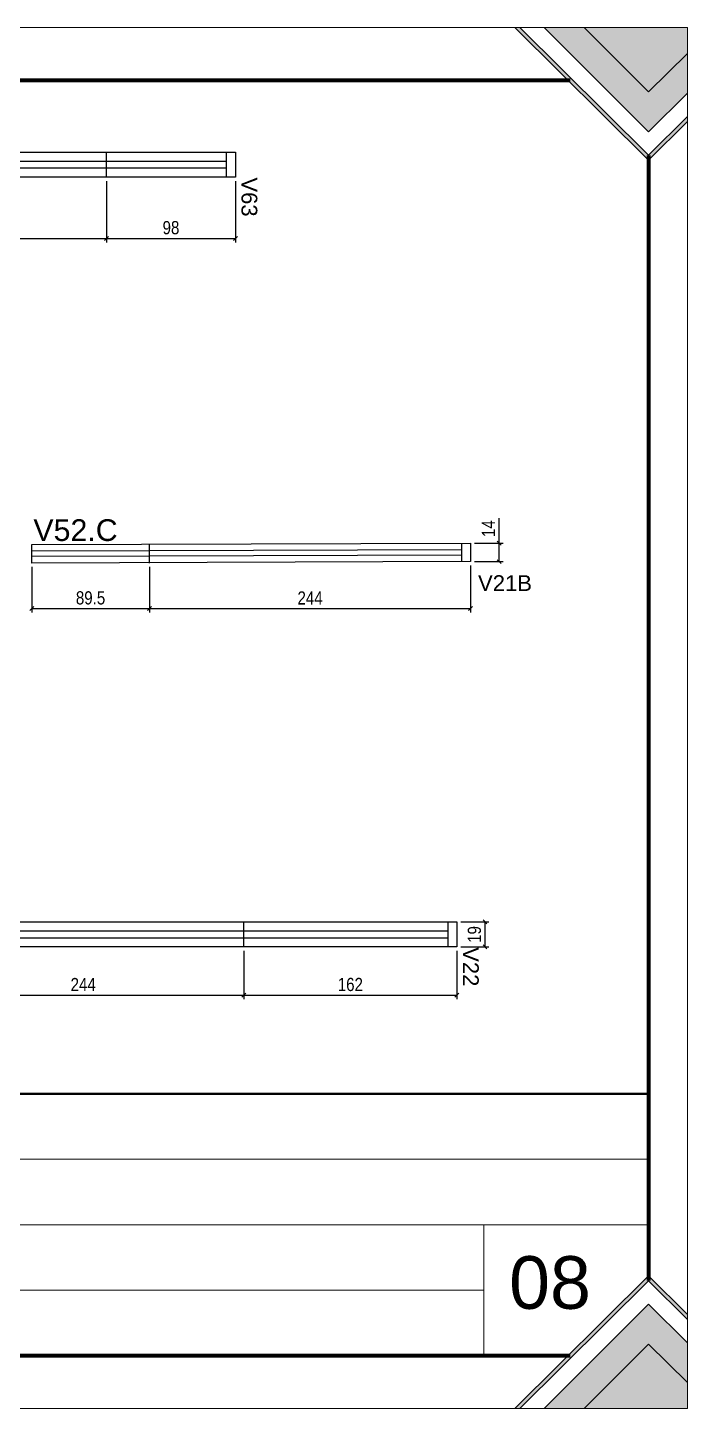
# Model space of a CAD drawing. Extents: x -1206 to 6684, y -2991 to 10691.
# Drawn here: x 5810 to 6311, y -691 to 359 of the extents above; entities that cross this region are included whole.
import ezdxf
from ezdxf.enums import TextEntityAlignment as Align

# ---------------------------------------------------------------- set-up
doc = ezdxf.new("R2010")
doc.units = 0
doc.linetypes.add('CONTINUO', pattern=[0])
doc.layers.get('0').update_dxf_attribs({"color": 50})
for name, color, linetype in [('5', 5, 'Continuous'), ('COTA', 241, 'Continuous'), ('NOMENCLATURA', 7, 'Continuous'), ('Painéis', 200, 'Continuous'), ('SARR_2.2x7', 40, 'Continuous'), ('SARR_EDITAR', 141, 'Continuous')]:
    doc.layers.add(name, color=color, linetype=linetype)
doc.layers.add('Folhas', color=255, linetype='Continuous', lineweight=9)
doc.styles.add('ARIAL', font='arial.ttf')
doc.styles.add('COTA TECNICA', font='techl___.ttf', dxfattribs={"height": 10})
doc.styles.add('COTA TECNICA-50', font='techl___.ttf', dxfattribs={"height": 10})
doc.styles.get("Standard").update_dxf_attribs({"font": 'arial.ttf'})
doc.dimstyles.new('COTA PAINEL-50', dxfattribs={"dimtxt": 10, "dimasz": 3, "dimexe": 3, "dimexo": 3, "dimgap": 3, "dimtad": 1, "dimdec": 1, "dimzin": 9, "dimdsep": 46, "dimtxsty": 'COTA TECNICA-50', "dimblk1": 'OBLIQUE', "dimblk2": 'OBLIQUE', "dimsah": 1, "dimcen": 0.9, "dimclrd": 4, "dimclre": 4, "dimclrt": 240, "dimadec": 1, "dimazin": 3, "dimtfac": 1, "dimtdec": 1, "dimtmove": 0, "dimatfit": 3, "dimfxl": 1, "dimtolj": 1, "dimtzin": 12, "dimarcsym": 0})
doc.dimstyles.new('PAINEL', dxfattribs={"dimtxt": 10, "dimasz": 3, "dimexe": 3, "dimexo": 3, "dimgap": 3, "dimtad": 1, "dimdec": 1, "dimzin": 12, "dimdsep": 46, "dimtxsty": 'COTA TECNICA', "dimblk1": 'OBLIQUE', "dimblk2": 'OBLIQUE', "dimsah": 1, "dimcen": 0.9, "dimclrd": 4, "dimclre": 4, "dimclrt": 240, "dimadec": 1, "dimazin": 3, "dimtfac": 1, "dimtdec": 1, "dimtmove": 0, "dimatfit": 3, "dimfxl": 1, "dimtolj": 1, "dimtzin": 12, "dimarcsym": 0})

# ---------------------------------------------------------------- blocks, each defined once
blk = doc.blocks.new('9999999999')
at = {"transparency": 33554687}
h = blk.add_hatch(color=30, dxfattribs=at)
h.dxf.hatch_style = 1
h.paths.add_polyline_path([(1357.7, 1050), (1354, 1050), (1455.5, 949.3), (1485, 978.7), (1485, 982.3), (1455.5, 953)])
at = {"true_color": 0x000000, "transparency": 33554687}
h = blk.add_hatch(color=18, dxfattribs=at)
h.dxf.hatch_style = 1
h.paths.add_polyline_path([(1406.6, 1050), (1376.2, 1050), (1455.5, 970.8), (1485, 1000.1), (1485, 1030.4), (1455.5, 1001.1)])
at = {"true_color": 0xff7f00, "transparency": 33554687}
h = blk.add_hatch(color=30, dxfattribs=at)
h.dxf.hatch_style = 1
h.paths.add_polyline_path([(1485, 1030.4), (1485, 1050), (1406.6, 1050), (1455.5, 1001.1)])
at = {"transparency": 33554687}
h = blk.add_hatch(color=30, dxfattribs=at)
h.dxf.hatch_style = 1
h.paths.add_polyline_path([(1357.7, 0), (1354, 0), (1455.5, 100.7), (1485, 71.3), (1485, 67.7), (1455.5, 97)])
at = {"true_color": 0x000000, "transparency": 33554687}
h = blk.add_hatch(color=18, dxfattribs=at)
h.dxf.hatch_style = 1
h.paths.add_polyline_path([(1406.6, 0), (1376.2, 0), (1455.5, 79.2), (1485, 49.9), (1485, 19.6), (1455.5, 48.9)])
at = {"true_color": 0xff7f00, "transparency": 33554687}
h = blk.add_hatch(color=30, dxfattribs=at)
h.dxf.hatch_style = 1
h.paths.add_polyline_path([(1485, 19.6), (1485, 0), (1406.6, 0), (1455.5, 48.9)])
at = {"color": 30, "linetype": 'CONTINUO'}
for p, q in [((396.9, 189.4), (1455.5, 189.4)), ((396.9, 139.6), (1455.5, 139.6)), ((1330.4, 139.6), (1330.4, 40)), ((396.9, 89.8), (1330.4, 89.8))]:
    blk.add_line(p, q, dxfattribs=at)
at = {"color": 30, "transparency": 33554687}
for points in [[(1485, 978.7), (1455.5, 949.3), (1354, 1050)], [(1485, 982.3), (1455.5, 953), (1357.7, 1050)], [(1376.2, 1050), (1455.5, 970.8), (1485, 1000.1)], [(1406.6, 1050), (1455.5, 1001.1), (1485, 1030.4)], [(1485, 71.3), (1455.5, 100.7), (1354, 0)], [(1485, 67.7), (1455.5, 97), (1357.7, 0)], [(1376.2, 0), (1455.5, 79.2), (1485, 49.9)], [(1406.6, 0), (1455.5, 48.9), (1485, 19.6)]]:
    blk.add_lwpolyline(points, dxfattribs=at)
at = {"color": 30, "linetype": 'CONTINUO', "const_width": 2}
blk.add_lwpolyline([(1455.5, 97), (1455.5, 239.2), (50, 239.2), (50, 40), (1396.2, 40)], dxfattribs=at)
at = {"layer": 'Folhas'}
blk.add_lwpolyline([(0, 0), (1485, 0), (1485, 1050), (0, 1050)], close=True, dxfattribs=at)
at = {"layer": 'Folhas', "color": 30, "const_width": 3}
for points in [[(1396.2, 1010), (50, 1010), (50, 40), (1396.2, 40)], [(1455.5, 97), (1455.5, 953)]]:
    blk.add_lwpolyline(points, dxfattribs=at)
blk = doc.blocks.new('_Oblique')
at = {"color": 0, "linetype": 'ByBlock', "lineweight": -2}
blk.add_line((-0.5, -0.5), (0.5, 0.5), dxfattribs=at)
blk = doc.blocks.new('*D171')
at = {"layer": 'COTA', "color": 4, "lineweight": -2, "transparency": 16777216}
for p, q in [((5626.1, 241.8), (5626.1, 195.2)), ((5870.1, 241.8), (5870.1, 195.2)), ((5626.1, 198.2), (5870.1, 198.2))]:
    blk.add_line(p, q, dxfattribs=at)
at = {"layer": 'Defpoints', "color": 0, "transparency": 16777216}
for p in [(5626.1, 244.8), (5870.1, 244.8), (5870.1, 198.2)]:
    blk.add_point(p, dxfattribs=at)
at = {"layer": 'COTA', "color": 4, "lineweight": -2, "transparency": 16777216, "xscale": 3, "yscale": 3, "zscale": 3, "rotation": 180}
blk.add_blockref('_Oblique', (5626.1, 198.2), dxfattribs=at)
at = {"layer": 'COTA', "color": 4, "lineweight": -2, "transparency": 16777216, "xscale": 3, "yscale": 3, "zscale": 3}
blk.add_blockref('_Oblique', (5870.1, 198.2), dxfattribs=at)
at = {"layer": 'COTA', "color": 240, "transparency": 16777216, "insert": (5748.1, 206.2), "char_height": 10, "attachment_point": 5, "style": 'COTA TECNICA-50'}
blk.add_mtext('\\A1;244', dxfattribs=at)
blk = doc.blocks.new('*D172')
at = {"layer": 'COTA', "color": 4, "lineweight": -2, "transparency": 16777216}
for p, q in [((5870.1, 241.8), (5870.1, 195.2)), ((5968.1, 241.8), (5968.1, 195.2)), ((5870.1, 198.2), (5968.1, 198.2))]:
    blk.add_line(p, q, dxfattribs=at)
at = {"layer": 'Defpoints', "color": 0, "transparency": 16777216}
for p in [(5870.1, 244.8), (5968.1, 244.8), (5968.1, 198.2)]:
    blk.add_point(p, dxfattribs=at)
at = {"layer": 'COTA', "color": 4, "lineweight": -2, "transparency": 16777216, "xscale": 3, "yscale": 3, "zscale": 3, "rotation": 180}
blk.add_blockref('_Oblique', (5870.1, 198.2), dxfattribs=at)
at = {"layer": 'COTA', "color": 4, "lineweight": -2, "transparency": 16777216, "xscale": 3, "yscale": 3, "zscale": 3}
blk.add_blockref('_Oblique', (5968.1, 198.2), dxfattribs=at)
at = {"layer": 'COTA', "color": 240, "transparency": 16777216, "insert": (5919.1, 206.3), "char_height": 10, "attachment_point": 5, "style": 'COTA TECNICA-50'}
blk.add_mtext('\\A1;98', dxfattribs=at)
blk = doc.blocks.new('*D219')
at = {"layer": 'Defpoints', "color": 0, "transparency": 16777216}
for p in [(6146.8, -33.6), (6168.4, -33.6), (6146.8, -47.6)]:
    blk.add_point(p, dxfattribs=at)
at = {"layer": 'Painéis', "color": 4, "lineweight": -2, "transparency": 16777216}
for p, q in [((6168.4, -33.6), (6168.4, -14.5)), ((6149.8, -33.6), (6171.4, -33.6)), ((6168.4, -47.6), (6168.4, -33.6)), ((6149.8, -47.6), (6171.4, -47.6))]:
    blk.add_line(p, q, dxfattribs=at)
at = {"layer": 'Painéis', "color": 4, "lineweight": -2, "transparency": 16777216, "xscale": 3, "yscale": 3, "zscale": 3}
for p, rotation in [((6168.4, -33.6), 90), ((6168.4, -47.6), 270)]:
    blk.add_blockref('_Oblique', p, dxfattribs=dict(at, rotation=rotation))
at = {"layer": 'Painéis', "color": 240, "transparency": 16777216, "insert": (6160.3, -22.5), "char_height": 10, "attachment_point": 5, "rotation": 90, "style": 'COTA TECNICA'}
blk.add_mtext('\\A1;14', dxfattribs=at)
blk = doc.blocks.new('*D220')
at = {"layer": 'COTA', "color": 4, "lineweight": -2, "transparency": 16777216}
for p, q in [((5813.3, -51.6), (5813.3, -86.3)), ((5902.8, -51.6), (5902.8, -86.3)), ((5813.3, -83.3), (5902.8, -83.3))]:
    blk.add_line(p, q, dxfattribs=at)
at = {"layer": 'Defpoints', "color": 0, "transparency": 16777216}
for p in [(5813.3, -48.6), (5902.8, -48.6), (5902.8, -83.3)]:
    blk.add_point(p, dxfattribs=at)
at = {"layer": 'COTA', "color": 4, "lineweight": -2, "transparency": 16777216, "xscale": 3, "yscale": 3, "zscale": 3, "rotation": 180}
blk.add_blockref('_Oblique', (5813.3, -83.3), dxfattribs=at)
at = {"layer": 'COTA', "color": 4, "lineweight": -2, "transparency": 16777216, "xscale": 3, "yscale": 3, "zscale": 3}
blk.add_blockref('_Oblique', (5902.8, -83.3), dxfattribs=at)
at = {"layer": 'COTA', "color": 240, "transparency": 16777216, "insert": (5858, -75.2), "char_height": 10, "attachment_point": 5, "style": 'COTA TECNICA'}
blk.add_mtext('\\A1;89.5', dxfattribs=at)
blk = doc.blocks.new('*D221')
at = {"layer": 'COTA', "color": 4, "lineweight": -2, "transparency": 16777216}
for p, q in [((5902.8, -51.6), (5902.8, -86.3)), ((6146.8, -50.6), (6146.8, -86.3)), ((5902.8, -83.3), (6146.8, -83.3))]:
    blk.add_line(p, q, dxfattribs=at)
at = {"layer": 'Defpoints', "color": 0, "transparency": 16777216}
for p in [(5902.8, -48.6), (6146.8, -47.6), (6146.8, -83.3)]:
    blk.add_point(p, dxfattribs=at)
at = {"layer": 'COTA', "color": 4, "lineweight": -2, "transparency": 16777216, "xscale": 3, "yscale": 3, "zscale": 3, "rotation": 180}
blk.add_blockref('_Oblique', (5902.8, -83.3), dxfattribs=at)
at = {"layer": 'COTA', "color": 4, "lineweight": -2, "transparency": 16777216, "xscale": 3, "yscale": 3, "zscale": 3}
blk.add_blockref('_Oblique', (6146.8, -83.3), dxfattribs=at)
at = {"layer": 'COTA', "color": 240, "transparency": 16777216, "insert": (6024.8, -75.2), "char_height": 10, "attachment_point": 5, "style": 'COTA TECNICA'}
blk.add_mtext('\\A1;244', dxfattribs=at)
blk = doc.blocks.new('*D222')
at = {"layer": 'COTA', "color": 4, "lineweight": -2, "transparency": 16777216}
for p, q in [((5730.4, -343.6), (5730.4, -380.3)), ((5974.4, -343.6), (5974.4, -380.3)), ((5730.4, -377.3), (5974.4, -377.3))]:
    blk.add_line(p, q, dxfattribs=at)
at = {"layer": 'Defpoints', "color": 0, "transparency": 16777216}
for p in [(5730.4, -340.6), (5974.4, -340.6), (5974.4, -377.3)]:
    blk.add_point(p, dxfattribs=at)
at = {"layer": 'COTA', "color": 4, "lineweight": -2, "transparency": 16777216, "xscale": 3, "yscale": 3, "zscale": 3, "rotation": 180}
blk.add_blockref('_Oblique', (5730.4, -377.3), dxfattribs=at)
at = {"layer": 'COTA', "color": 4, "lineweight": -2, "transparency": 16777216, "xscale": 3, "yscale": 3, "zscale": 3}
blk.add_blockref('_Oblique', (5974.4, -377.3), dxfattribs=at)
at = {"layer": 'COTA', "color": 240, "transparency": 16777216, "insert": (5852.4, -369.2), "char_height": 10, "attachment_point": 5, "style": 'COTA TECNICA-50'}
blk.add_mtext('\\A1;244', dxfattribs=at)
blk = doc.blocks.new('*D223')
at = {"layer": 'COTA', "color": 4, "lineweight": -2, "transparency": 16777216}
for p, q in [((5974.4, -343.6), (5974.4, -380.3)), ((6136.4, -343.6), (6136.4, -380.3)), ((5974.4, -377.3), (6136.4, -377.3))]:
    blk.add_line(p, q, dxfattribs=at)
at = {"layer": 'Defpoints', "color": 0, "transparency": 16777216}
for p in [(5974.4, -340.6), (6136.4, -340.6), (6136.4, -377.3)]:
    blk.add_point(p, dxfattribs=at)
at = {"layer": 'COTA', "color": 4, "lineweight": -2, "transparency": 16777216, "xscale": 3, "yscale": 3, "zscale": 3, "rotation": 180}
blk.add_blockref('_Oblique', (5974.4, -377.3), dxfattribs=at)
at = {"layer": 'COTA', "color": 4, "lineweight": -2, "transparency": 16777216, "xscale": 3, "yscale": 3, "zscale": 3}
blk.add_blockref('_Oblique', (6136.4, -377.3), dxfattribs=at)
at = {"layer": 'COTA', "color": 240, "transparency": 16777216, "insert": (6055.4, -369.2), "char_height": 10, "attachment_point": 5, "style": 'COTA TECNICA-50'}
blk.add_mtext('\\A1;162', dxfattribs=at)
blk = doc.blocks.new('*D533')
at = {"color": 4, "lineweight": -2, "transparency": 16777216}
for p, q in [((6139.4, -321.6), (6160.7, -321.6)), ((6157.7, -321.6), (6157.7, -340.6)), ((6139.4, -340.6), (6160.7, -340.6))]:
    blk.add_line(p, q, dxfattribs=at)
at = {"layer": 'Defpoints', "color": 0, "transparency": 16777216}
for p in [(6136.4, -321.6), (6136.4, -340.6), (6157.7, -340.6)]:
    blk.add_point(p, dxfattribs=at)
at = {"color": 4, "lineweight": -2, "transparency": 16777216, "xscale": 3, "yscale": 3, "zscale": 3}
for p, rotation in [((6157.7, -321.6), 90), ((6157.7, -340.6), 270)]:
    blk.add_blockref('_Oblique', p, dxfattribs=dict(at, rotation=rotation))
at = {"color": 240, "transparency": 16777216, "insert": (6149.7, -331.1), "char_height": 10, "attachment_point": 5, "rotation": 90, "style": 'COTA TECNICA-50'}
blk.add_mtext('\\A1;19', dxfattribs=at)

msp = doc.modelspace()

# ---------------------------------------------------------------- linework, layer by layer
at = {"layer": 'Painéis'}
for p, q in [((5626.092, 263.814), (5968.092, 263.814)), ((5870.092, 244.814), (5870.092, 263.814)), ((5968.092, 263.814), (5968.092, 244.814)), ((5968.092, 244.814), (5626.092, 244.814)), ((5813.272, -34.64), (6146.763, -33.59)), ((5813.272, -48.64), (5813.272, -34.64)), ((5902.772, -48.64), (5902.772, -34.64)), ((6146.763, -33.59), (6146.763, -47.59)), ((6146.763, -47.59), (5813.272, -48.64)), ((5730.375, -321.555), (6136.375, -321.555)), ((5974.375, -340.555), (5974.375, -321.555)), ((6136.375, -321.555), (6136.375, -340.555)), ((6136.375, -340.555), (5730.375, -340.555))]:
    msp.add_line(p, q, dxfattribs=at)
at = {"layer": 'SARR_2.2x7', "linetype": 'Continuous'}
for p, q in [((5961.092, 263.814), (5961.092, 244.814)), ((5870.092, 256.814), (5633.092, 256.814)), ((5961.092, 256.814), (5870.092, 256.814)), ((5633.092, 251.814), (5870.092, 251.814)), ((5870.092, 251.814), (5961.092, 251.814)), ((6139.763, -33.59), (6139.763, -47.59)), ((6129.375, -321.555), (6129.375, -340.555)), ((5974.375, -328.555), (5730.375, -328.555)), ((5730.375, -333.555), (5974.375, -333.555)), ((6129.375, -328.555), (5974.375, -328.555)), ((5974.375, -333.555), (6129.375, -333.555))]:
    msp.add_line(p, q, dxfattribs=at)
at = {"layer": 'SARR_EDITAR', "linetype": 'Continuous'}
for p, q in [((5902.772, -39.397), (5813.272, -39.627)), ((6139.763, -38.59), (5902.772, -39.368)), ((5902.772, -43.397), (5813.272, -43.627)), ((6139.763, -42.59), (5902.772, -43.368))]:
    msp.add_line(p, q, dxfattribs=at)

# ---------------------------------------------------------------- block references
at = {"layer": 'Folhas'}
msp.add_blockref('9999999999', (4826.471, -691.496), dxfattribs=at)

# ---------------------------------------------------------------- texts
at = {"layer": '5', "linetype": 'Continuous'}
for s, rotation, p in [('V63', 269.999964, (5972.695, 244.604)), ('V21B', 359.999964, (6152.415, -69.928)), ('V22', 269.999964, (6140.977, -340.765))]:
    msp.add_text(s, height=12, rotation=rotation, dxfattribs=at).set_placement(p)
at = {"layer": 'Folhas', "style": 'ARIAL'}
msp.add_text('08', height=40, dxfattribs=at).set_placement((6207.102, -595.755), align=Align.MIDDLE)
at = {"layer": 'NOMENCLATURA', "linetype": 'Continuous'}
msp.add_text('V52.C', height=16.5, dxfattribs=at).set_placement((5814.553, -31.876))

# ---------------------------------------------------------------- dimensions: what is measured, and where the dimension line sits
dim = msp.add_linear_dim(base=(6157.741, -340.555), p1=(6136.375, -321.555), p2=(6136.375, -340.555), angle=90, dimstyle='COTA PAINEL-50')
dim.commit()
dim.dimension.update_dxf_attribs({"geometry": '*D533', "text_midpoint": (6149.654, -331.055)})
at = {"layer": 'COTA'}
for base, p1, p2, dimstyle, picture, middle in [((5870.092, 198.152), (5626.092, 244.814), (5870.092, 244.814), 'COTA PAINEL-50', '*D171', (5748.092, 206.225)), ((5902.772, -83.307), (5813.272, -48.64), (5902.772, -48.64), 'PAINEL', '*D220', (5858.022, -75.168)), ((5974.375, -377.278), (5730.375, -340.555), (5974.375, -340.555), 'COTA PAINEL-50', '*D222', (5852.375, -369.205))]:
    dim = msp.add_linear_dim(base=base, p1=p1, p2=p2, dimstyle=dimstyle, dxfattribs=at)
    dim.commit()
    dim.dimension.update_dxf_attribs({"geometry": picture, "text_midpoint": middle})
for base, p1, p2, dimstyle, picture, middle in [((5968.092, 198.152), (5870.092, 244.814), (5968.092, 244.814), 'COTA PAINEL-50', '*D172', (5919.092, 206.254)), ((6146.763, -83.307), (5902.772, -48.64), (6146.763, -47.59), 'PAINEL', '*D221', (6024.768, -75.234)), ((6136.375, -377.278), (5974.375, -340.555), (6136.375, -340.555), 'COTA PAINEL-50', '*D223', (6055.375, -369.175))]:
    dim = msp.add_linear_dim(base=base, p1=p1, p2=p2, dimstyle=dimstyle, override={"dimtmove": 1}, dxfattribs=at)
    dim.commit()
    dim.dimension.update_dxf_attribs({"geometry": picture, "text_midpoint": middle})
at = {"layer": 'Painéis'}
dim = msp.add_linear_dim(base=(6168.358, -33.59), p1=(6146.763, -47.59), p2=(6146.763, -33.59), angle=90, dimstyle='PAINEL', dxfattribs=at)
dim.commit()
dim.dimension.update_dxf_attribs({"geometry": '*D219', "text_midpoint": (6160.285, -22.531)})

doc.saveas('drawing.dxf')
